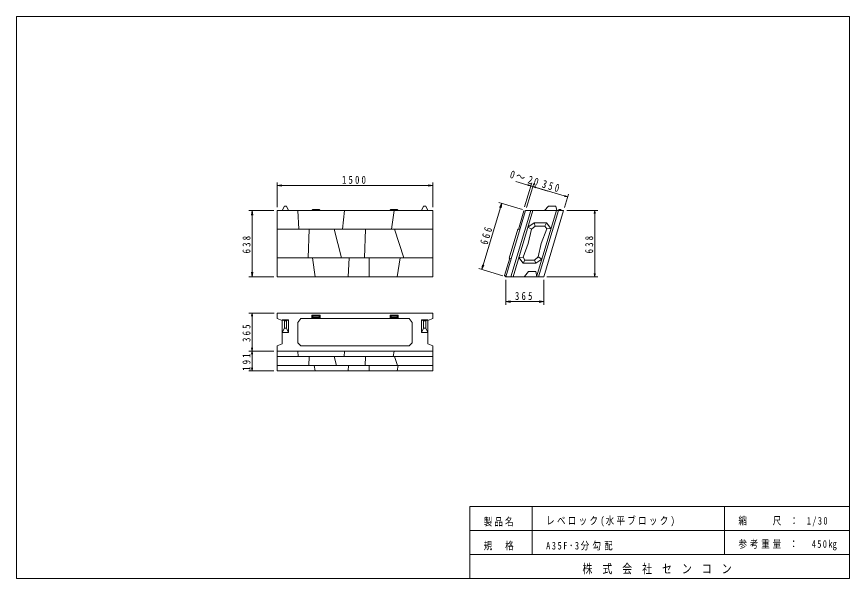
# Model space of a CAD drawing. Units: millimetres on the paper, scale 1:30. Extents: x 15 to 282, y 15 to 195.
import ezdxf

# ---------------------------------------------------------------- set-up
doc = ezdxf.new("R2010")
doc.units = ezdxf.units.MM
for name, color, linetype, lineweight in [('D-STR-DIM', 7, 'Continuous', 13), ('D-STR-STR3', 1, 'Continuous', 13), ('V-nasSTD', 7, 'Continuous', 13)]:
    doc.layers.add(name, color=color, linetype=linetype, lineweight=lineweight)
doc.styles.add('ＭＳ ゴシック-5.0-0.0', font='')
doc.styles.get('ＭＳ ゴシック-5.0-0.0').set_extended_font_data('ＭＳ ゴシック-5.0-0.0')

msp = doc.modelspace()

# ---------------------------------------------------------------- linework, layer by layer
at = {"layer": 'D-STR-DIM'}
for p, q in [((98.5, 133.9), (98.5, 141.9)), ((148.5, 133.9), (148.5, 141.9)), ((175.074, 142.189), (185.291, 139.124)), ((177.852, 134.048), (180.15, 141.71)), ((178.49, 133.856), (180.789, 141.519)), ((178.49, 133.856), (180.789, 141.519)), ((98.5, 140.9), (100, 141.15)), ((98.5, 140.9), (148.5, 140.9)), ((98.5, 140.9), (100, 140.65)), ((148.5, 140.9), (147, 141.15)), ((148.5, 140.9), (147, 140.65)), ((179.863, 140.753), (178.857, 140.88)), ((179.863, 140.753), (178.953, 141.2)), ((180.502, 140.561), (191.676, 137.209)), ((180.502, 140.561), (181.507, 140.433)), ((180.502, 140.561), (181.412, 140.114)), ((180.502, 140.561), (181.507, 140.433)), ((180.502, 140.561), (181.412, 140.114)), ((190.671, 133.856), (191.964, 138.167)), ((191.676, 137.209), (190.671, 137.336)), ((191.676, 137.209), (190.766, 137.656)), ((164.171, 113.965), (170.54, 135.197)), ((177.245, 133.186), (169.582, 135.485)), ((170.54, 135.197), (169.87, 133.832)), ((170.54, 135.197), (170.349, 133.689)), ((97.5, 132.9), (89.5, 132.9)), ((90.5, 132.9), (90.25, 131.4)), ((90.5, 111.667), (90.5, 132.9)), ((90.5, 132.9), (90.75, 131.4)), ((191.383, 132.898), (201.383, 132.898)), ((200.383, 132.898), (200.217, 131.898)), ((200.383, 111.667), (200.383, 132.898)), ((200.383, 132.898), (200.55, 131.898)), ((164.171, 113.965), (164.362, 115.474)), ((164.171, 113.965), (164.841, 115.33)), ((90.5, 111.667), (90.25, 113.167)), ((90.5, 111.667), (90.75, 113.167)), ((170.876, 111.954), (163.213, 114.253)), ((200.383, 111.667), (200.217, 112.667)), ((200.383, 111.667), (200.55, 112.667)), ((97.5, 111.667), (89.5, 111.667)), ((171.833, 110.667), (171.833, 102.667)), ((184.014, 110.667), (184.014, 102.667)), ((185.014, 111.667), (201.383, 111.667)), ((171.833, 103.667), (173.333, 103.917)), ((171.833, 103.667), (184.014, 103.667)), ((171.833, 103.667), (173.333, 103.417)), ((184.014, 103.667), (182.514, 103.917)), ((184.014, 103.667), (182.514, 103.417)), ((97.567, 100), (89.5, 100)), ((90.5, 100), (90.333, 99)), ((90.5, 87.82), (90.5, 100)), ((90.5, 100), (90.667, 99)), ((90.5, 87.82), (90.333, 88.82)), ((90.5, 87.82), (90.667, 88.82)), ((97.5, 87.82), (89.5, 87.82)), ((97.5, 87.82), (89.5, 87.82)), ((90.5, 87.82), (90.333, 86.82)), ((90.5, 81.453), (90.5, 87.82)), ((90.5, 87.82), (90.667, 86.82)), ((97.5, 81.453), (89.5, 81.453)), ((90.5, 81.453), (90.333, 82.453)), ((90.5, 81.453), (90.667, 82.453))]:
    msp.add_line(p, q, dxfattribs=at)
at = {"layer": 'D-STR-STR3'}
for p, q in [((185.536, 134.232), (184.203, 132.898)), ((187.87, 134.232), (185.536, 134.232)), ((188.203, 132.898), (187.87, 134.232)), ((98.5, 111.667), (98.5, 132.9)), ((98.5, 132.9), (148.5, 132.9)), ((105.5, 126.9), (105.167, 132.9)), ((109.983, 133.233), (109.65, 132.9)), ((109.983, 133.233), (111.983, 133.233)), ((111.983, 133.233), (112.317, 132.9)), ((119.5, 126.9), (120.167, 132.9)), ((135.017, 133.233), (134.683, 132.9)), ((135.017, 133.233), (137.017, 133.233)), ((135.167, 126.9), (136, 132.9)), ((137.017, 133.233), (137.35, 132.9)), ((148.5, 132.9), (148.5, 111.667)), ((171.833, 111.667), (178.203, 132.898)), ((173.5, 111.667), (179.87, 132.898)), ((174.167, 111.667), (180.537, 132.898)), ((177.658, 132.822), (175.869, 126.804)), ((178.137, 132.679), (177.658, 132.822)), ((190.383, 132.898), (178.203, 132.898)), ((181.68, 111.667), (188.05, 132.898)), ((182.347, 111.667), (188.717, 132.898)), ((184.014, 111.667), (190.383, 132.898)), ((188.969, 133.189), (188.736, 132.898)), ((188.969, 133.189), (189.369, 133.188)), ((189.369, 133.188), (189.657, 132.898)), ((178.941, 127.581), (180.894, 128.898)), ((180.894, 128.898), (184.866, 128.898)), ((180.894, 128.898), (181.255, 127.898)), ((184.866, 128.898), (184.332, 127.898)), ((184.866, 128.898), (186.313, 127.11)), ((98.5, 126.9), (148.5, 126.9)), ((108.5, 117.667), (108.833, 126.9)), ((116.833, 126.9), (119.167, 117.667)), ((126.5, 117.667), (126.833, 126.9)), ((136.167, 126.9), (139.167, 117.667)), ((175.694, 126.857), (176.333, 126.665)), ((178.941, 127.581), (180.069, 126.916)), ((180.069, 126.916), (179.02, 122.283)), ((180.069, 126.916), (181.255, 127.898)), ((181.255, 127.898), (184.332, 127.898)), ((184.952, 126.974), (183.196, 122.283)), ((184.332, 127.898), (184.952, 126.974)), ((186.313, 127.11), (184.952, 126.974)), ((179.02, 122.283), (177.371, 117.923)), ((182.241, 117.984), (183.196, 122.283)), ((148.5, 117.667), (98.5, 117.667)), ((110.667, 111.667), (109.833, 117.667)), ((121.667, 117.667), (121.333, 111.667)), ((128, 111.667), (128, 117.667)), ((138, 117.667), (137, 111.667)), ((172.923, 117.621), (173.562, 117.429)), ((176.005, 117.791), (177.371, 117.923)), ((176.005, 117.791), (177.45, 116)), ((177.985, 117), (177.371, 117.923)), ((182.241, 117.984), (181.062, 117)), ((183.377, 117.322), (182.241, 117.984)), ((177.45, 116), (177.985, 117)), ((177.45, 116), (181.425, 116)), ((177.985, 117), (181.062, 117)), ((181.425, 116), (181.062, 117)), ((181.425, 116), (183.377, 117.322)), ((179.167, 113.333), (177.833, 111.689)), ((179.167, 113.333), (181.5, 113.333)), ((181.5, 113.333), (181.841, 111.667)), ((148.5, 111.667), (98.5, 111.667)), ((171.905, 111.906), (171.426, 112.05)), ((184.014, 111.667), (171.833, 111.667)), ((98.557, 98.319), (98.567, 100)), ((98.567, 100), (148.433, 100)), ((109.617, 99.319), (112.283, 99.319)), ((109.617, 99.319), (109.617, 98.319)), ((109.617, 99.319), (109.95, 98.986)), ((109.95, 98.986), (111.95, 98.986)), ((109.95, 98.586), (109.95, 98.986)), ((111.95, 98.986), (112.283, 99.319)), ((111.95, 98.986), (111.95, 98.586)), ((112.283, 99.319), (112.283, 98.319)), ((137.383, 99.319), (134.717, 99.319)), ((134.717, 99.319), (134.717, 98.319)), ((135.05, 98.986), (134.717, 99.319)), ((137.05, 98.986), (135.05, 98.986)), ((135.05, 98.986), (135.05, 98.586)), ((137.383, 99.319), (137.05, 98.986)), ((137.05, 98.586), (137.05, 98.986)), ((137.383, 99.319), (137.383, 98.319)), ((148.443, 98.319), (148.433, 100)), ((100.167, 97.653), (98.557, 98.319)), ((100.167, 97.653), (100.167, 90.153)), ((106.167, 98.319), (105.167, 96.986)), ((105.167, 96.986), (105.167, 90.487)), ((140.833, 98.319), (106.167, 98.319)), ((109.95, 98.586), (109.617, 98.319)), ((109.95, 98.586), (111.95, 98.586)), ((111.95, 98.586), (112.283, 98.319)), ((135.05, 98.586), (134.717, 98.319)), ((137.05, 98.586), (135.05, 98.586)), ((137.05, 98.586), (137.383, 98.319)), ((140.833, 98.319), (141.833, 96.986)), ((141.833, 96.986), (141.833, 90.487)), ((146.833, 97.653), (148.443, 98.319)), ((146.833, 97.653), (146.833, 90.153)), ((98.5, 87.82), (98.509, 89.487)), ((100.167, 90.153), (98.509, 89.487)), ((105.167, 90.487), (106.167, 89.487)), ((106.167, 89.487), (140.833, 89.487)), ((141.833, 90.487), (140.833, 89.487)), ((146.833, 90.153), (148.491, 89.487)), ((148.5, 87.82), (148.491, 89.487)), ((148.5, 87.82), (98.5, 87.82)), ((98.5, 87.82), (98.5, 81.453)), ((148.5, 86.053), (98.5, 86.053)), ((105.265, 86.053), (105.167, 87.82)), ((108.731, 83.22), (108.833, 86.053)), ((116.833, 86.053), (117.549, 83.22)), ((119.97, 86.053), (120.167, 87.82)), ((126.731, 83.22), (126.833, 86.053)), ((135.755, 86.053), (136, 87.82)), ((136.167, 86.053), (137.087, 83.22)), ((148.5, 87.82), (148.5, 81.453)), ((148.5, 83.22), (98.5, 83.22)), ((110.667, 81.453), (110.421, 83.22)), ((121.431, 83.22), (121.333, 81.453)), ((128, 81.453), (128, 83.22)), ((137.294, 83.22), (137, 81.453)), ((148.5, 81.453), (98.5, 81.453))]:
    msp.add_line(p, q, dxfattribs=at)
at = {"layer": 'V-nasSTD'}
for p, q in [((100.833, 134.233), (100.167, 132.9)), ((101.5, 134.233), (100.833, 134.233)), ((101.5, 134.233), (102.167, 132.9)), ((145.5, 134.233), (144.833, 132.9)), ((146.167, 134.233), (145.5, 134.233)), ((146.167, 134.233), (146.833, 132.9)), ((175.694, 126.857), (172.923, 117.621)), ((171.426, 112.05), (173.083, 117.573)), ((171.426, 112.05), (171.833, 111.667)), ((100.167, 93.82), (100.167, 97.82)), ((100.167, 97.82), (102.167, 97.82)), ((100.167, 97.82), (100.833, 97.487)), ((100.833, 97.487), (101.5, 97.487)), ((100.833, 97.487), (100.833, 95.153)), ((102.167, 97.82), (101.5, 97.487)), ((101.5, 97.487), (101.5, 95.153)), ((102.167, 93.82), (102.167, 97.82)), ((144.833, 93.82), (144.833, 97.82)), ((144.833, 97.82), (146.833, 97.82)), ((144.833, 97.82), (145.5, 97.487)), ((145.5, 97.487), (146.167, 97.487)), ((145.5, 97.487), (145.5, 95.153)), ((146.833, 97.82), (146.167, 97.487)), ((146.167, 97.487), (146.167, 95.153)), ((146.833, 93.82), (146.833, 97.82)), ((100.167, 93.82), (100.833, 95.153)), ((100.167, 93.82), (102.167, 93.82)), ((100.833, 95.153), (101.5, 95.153)), ((102.167, 93.82), (101.5, 95.153)), ((144.833, 93.82), (145.5, 95.153)), ((144.833, 93.82), (146.833, 93.82)), ((145.5, 95.153), (146.167, 95.153)), ((146.833, 93.82), (146.167, 95.153))]:
    msp.add_line(p, q, dxfattribs=at)
at = {"layer": 'V-nasSTD', "color": 4}
for p, q in [((282, 38), (160.333, 38)), ((160.333, 38), (160.333, 15)), ((180.333, 38), (180.333, 22.667)), ((242, 38), (242, 22.667)), ((282, 30.333), (160.333, 30.333)), ((282, 22.667), (160.333, 22.667))]:
    msp.add_line(p, q, dxfattribs=at)
msp.add_lwpolyline([(15, 15), (15, 195), (282, 195), (282, 15)], close=True, dxfattribs=at)

# ---------------------------------------------------------------- texts
at = {"layer": 'D-STR-DIM', "char_height": 2.566, "attachment_point": 8, "style": 'ＭＳ ゴシック-5.0-0.0'}
for s, insert, rotation in [('\\T1.4;\\W0.8;0～20', (177.685, 141.931), 343.301), ('\\T1.5;\\W0.8;350', (186.233, 139.364), 343.301), ('\\T1.5;\\W0.8;666', (166.877, 124.725), 73.301), ('\\T1.5;\\W0.8;638', (90, 122.283), 90), ('\\T1.5;\\W0.8;638', (199.883, 122.283), 90), ('\\T1.5;\\W0.8;365', (90, 93.91), 90), ('\\T1.5;\\W0.8;191', (90, 84.637), 90)]:
    msp.add_mtext(s, dxfattribs=dict(at, insert=insert, rotation=rotation))
for s, insert in [('\\T1.5;\\W0.8;1500', (123.5, 141.4)), ('\\T1.5;\\W0.8;365', (177.924, 104.167))]:
    msp.add_mtext(s, dxfattribs=dict(at, insert=insert))
at = {"layer": 'V-nasSTD', "color": 4, "attachment_point": 7, "style": 'ＭＳ ゴシック-5.0-0.0'}
for s, insert, char_height in [('\\T1.27;\\W0.8;レベロック(水平ブロック)', (184.772, 31.624), 2.444), ('\\T1.34;\\W0.8;縮\u3000\u3000尺\\~：\\~1/30', (246.439, 31.624), 2.444), ('\\T1.25;\\W0.8;製品名', (164.772, 31.624), 2.444), ('\\T1.25;\\W0.8;規\u3000格', (164.772, 23.958), 2.444), ('\\T1.38;\\W0.8;A35F･3分勾配', (184.772, 23.958), 2.444), ('\\T1.33;\\W0.8;参考重量\\~：\\~\\~450㎏', (246.439, 23.958), 2.444), ('\\T1.33;\\W0.8;株\\~式\\~会\\~社\\~セ\\~ン\\~コ\\~ン', (196.405, 16.291), 2.933)]:
    msp.add_mtext(s, dxfattribs=dict(at, insert=insert, char_height=char_height))

doc.saveas('drawing.dxf')
